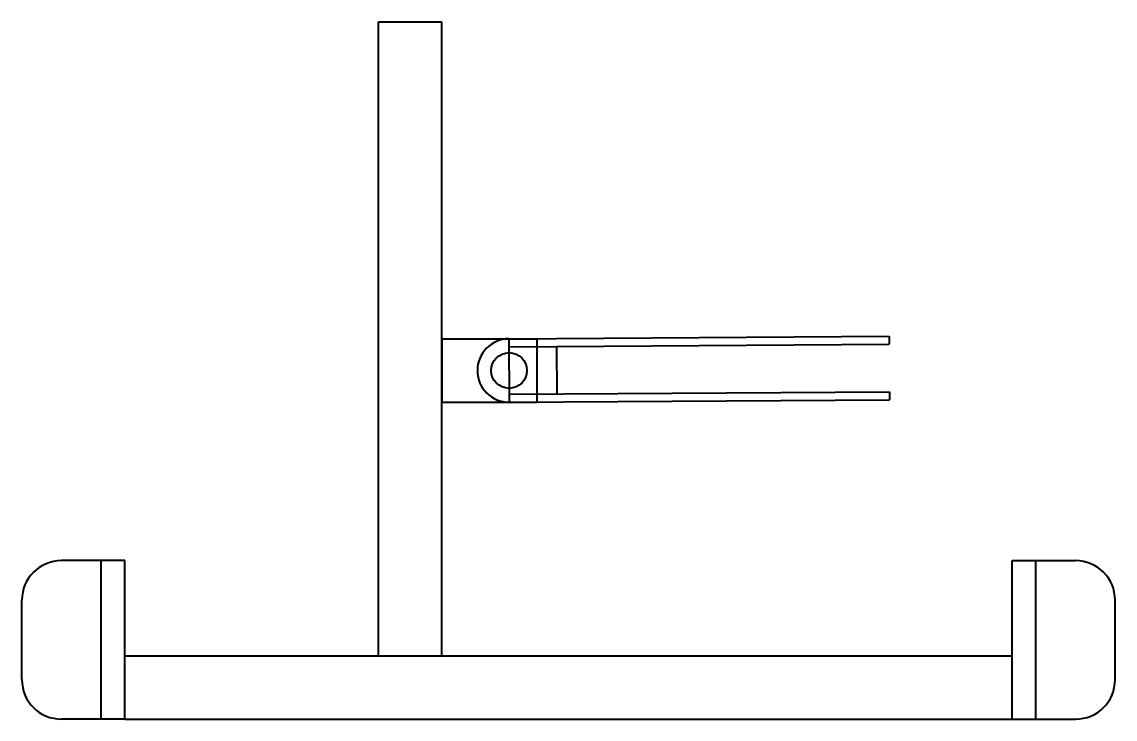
# Model space of a CAD drawing. Header units: inches. Extents: x -17.2 to 17.2, y 0 to 71.5.
# Drawn here: x -17.25 to 17.25, y 0 to 22 of the extents above; entities outside this region: 3.
import ezdxf

# ---------------------------------------------------------------- set-up
doc = ezdxf.new("R2010")
doc.units = ezdxf.units.IN
doc.header["$MEASUREMENT"] = 0
doc.layers.add('ModelSketch_Visible', color=7, linetype='Continuous', lineweight=40)

msp = doc.modelspace()

# ---------------------------------------------------------------- linework, layer by layer
at = {"layer": 'ModelSketch_Visible'}
for p, q in [((-6, 22), (-4, 22)), ((-6, 2), (-6, 22)), ((-4, 2), (-4, 22)), ((-1.882, 12), (10.118, 12.079)), ((10.118, 12.079), (10.12, 11.829)), ((-4, 12), (-4, 10)), ((-4, 12), (-1, 12)), ((-1.882, 12), (-1.88, 11.75)), ((-1.88, 11.75), (10.12, 11.829)), ((-1.88, 11.75), (-0.38, 11.76)), ((-1.88, 11.75), (-1.87, 10.25)), ((-1, 12), (-1, 10)), ((-0.38, 11.76), (-0.37, 10.26)), ((-1.87, 10.25), (10.13, 10.329)), ((-1.87, 10.25), (-0.37, 10.26)), ((-1.87, 10.25), (-1.868, 10)), ((-1.868, 10), (10.131, 10.079)), ((10.13, 10.329), (10.131, 10.079)), ((-4, 10), (-1, 10)), ((-14.75, 5), (-16, 5)), ((-14, 5), (-14.75, 5)), ((-14.75, 0), (-14.75, 5)), ((-14, 0), (-14, 5)), ((14, 0), (14, 5)), ((14, 5), (14.75, 5)), ((14.75, 0), (14.75, 5)), ((14.75, 5), (16, 5)), ((-17.25, 1.25), (-17.25, 3.75)), ((17.25, 1.25), (17.25, 3.75)), ((-14, 0), (-14, 2)), ((-14, 2), (14, 2)), ((-6, 2), (-4, 2)), ((14, 0), (14, 2)), ((-14, 0), (14, 0)), ((14, 0), (14.75, 0)), ((14.75, 0), (16, 0)), ((-14.75, 0), (-16, 0)), ((-14, 0), (-14.75, 0))]:
    msp.add_line(p, q, dxfattribs=at)
msp.add_circle((-1.875, 11), 0.563, dxfattribs=at)
for centre, radius, start, end in [((-7.5, 68), 3.5, 0, 180), ((-7.5, 68), 1.5, 0, 180), ((-10, 68), 1, 180, 0), ((-1.875, 11), 1, 90.3769, 270.3769), ((-16, 3.75), 1.25, 90, 180), ((16, 3.75), 1.25, 0, 90), ((-16, 1.25), 1.25, 180, 270), ((16, 1.25), 1.25, 270, 0)]:
    msp.add_arc(centre, radius, start, end, dxfattribs=at)

doc.saveas('drawing.dxf')
